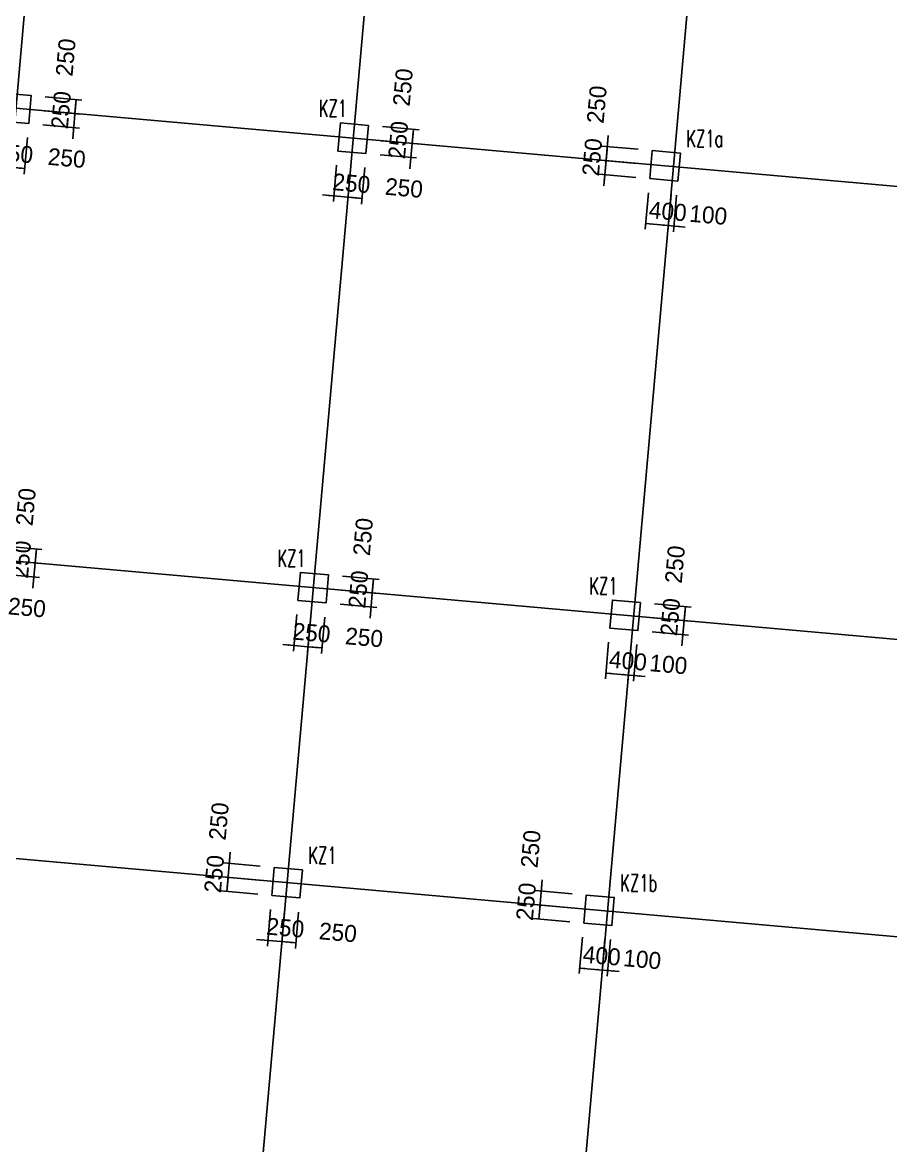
# Model space of a CAD drawing. Extents: x 387171 to 699106, y 11966 to 245688.
# Drawn here: x 574726 to 590112, y 56544 to 76455 of the extents above; entities that cross this region are included whole.
import ezdxf

# ---------------------------------------------------------------- set-up
doc = ezdxf.new("R2010")
doc.units = 0
doc.header["$LTSCALE"] = 100
doc.header["$MEASUREMENT"] = 0
for name, color, linetype in [('COLU', 7, 'Continuous'), ('DIM', 3, 'Continuous'), ('DOTE', 253, 'Continuous'), ('NUM', 7, 'Continuous')]:
    doc.layers.add(name, color=color, linetype=linetype)
doc.styles.get("Standard").update_dxf_attribs({"font": 'standard'})
doc.styles.add('tk', font='tk')
doc.dimstyles.get("Standard").update_dxf_attribs({"dimtxt": 300, "dimasz": 100, "dimexe": 100, "dimexo": 250, "dimgap": 100, "dimtad": 0, "dimtoh": 1, "dimdec": 0, "dimdsep": 46, "dimcen": 0.09, "dimclrt": 7, "dimadec": 0, "dimazin": 0, "dimtfac": 1, "dimtdec": 4, "dimtofl": 0, "dimtmove": 0, "dimatfit": 3, "dimfxl": 1, "dimtolj": 1, "dimtzin": 0, "dimarcsym": 0})

# ---------------------------------------------------------------- blocks, each defined once
blk = doc.blocks.new('*D4472')
at = {"layer": 'DIM', "color": 0, "linetype": 'ByBlock', "lineweight": -2}
for p, q in [((573860, 66466), (573802, 65819)), ((574109, 66444), (574051, 65797)), ((573811, 65918), (574060, 65896))]:
    blk.add_line(p, q, dxfattribs=at)
for points in [[(573811, 65918), (573912, 65926), (573909, 65893)], [(574060, 65896), (573959, 65888), (573962, 65922)]]:
    blk.add_solid(points, dxfattribs=at)
at = {"layer": 'DIM', "color": 7, "linetype": 'Continuous', "lineweight": -2, "insert": (574806, 66081), "char_height": 300, "width": 566.67, "attachment_point": 5, "rotation": 354.9316, "style": 'tk'}
blk.add_mtext('250', dxfattribs=at)
blk = doc.blocks.new('*D905')
at = {"layer": 'DIM', "color": 0, "linetype": 'ByBlock', "lineweight": -2}
for p, q in [((574402, 66920), (575049, 66863)), ((574910, 66423), (574967, 67071)), ((574380, 66671), (575027, 66613))]:
    blk.add_line(p, q, dxfattribs=at)
for points in [[(574950, 66871), (574942, 66972), (574975, 66969)], [(574928, 66622), (574935, 66521), (574902, 66524)]]:
    blk.add_solid(points, dxfattribs=at)
at = {"layer": 'DIM', "color": 7, "linetype": 'Continuous', "lineweight": -2, "insert": (574704, 66934), "char_height": 300, "width": 566.67, "attachment_point": 5, "rotation": 84.9316, "style": 'tk'}
blk.add_mtext('250', dxfattribs=at)
blk = doc.blocks.new('*D768')
at = {"layer": 'DIM', "color": 0, "linetype": 'ByBlock', "lineweight": -2}
for p, q in [((574424, 67169), (575071, 67112)), ((574950, 66871), (574972, 67120)), ((574402, 66920), (575049, 66863))]:
    blk.add_line(p, q, dxfattribs=at)
for points in [[(574972, 67120), (574979, 67019), (574946, 67022)], [(574950, 66871), (574942, 66972), (574975, 66969)]]:
    blk.add_solid(points, dxfattribs=at)
at = {"layer": 'DIM', "color": 7, "linetype": 'Continuous', "lineweight": -2, "insert": (574787, 67866), "char_height": 300, "width": 566.67, "attachment_point": 5, "rotation": 84.9316, "style": 'tk'}
blk.add_mtext('250', dxfattribs=at)
blk = doc.blocks.new('*D2792')
at = {"layer": 'DIM', "color": 0, "linetype": 'ByBlock', "lineweight": -2}
for p, q in [((585109, 74453), (585052, 73806)), ((585639, 74206), (584992, 74263)), ((585617, 73957), (584970, 74014))]:
    blk.add_line(p, q, dxfattribs=at)
for points in [[(585091, 74254), (585084, 74355), (585117, 74352)], [(585069, 74005), (585077, 73904), (585044, 73907)]]:
    blk.add_solid(points, dxfattribs=at)
at = {"layer": 'DIM', "color": 7, "linetype": 'Continuous', "lineweight": -2, "insert": (584907, 75000), "char_height": 300, "width": 566.67, "attachment_point": 5, "rotation": 84.9316, "style": 'tk'}
blk.add_mtext('250', dxfattribs=at)
blk = doc.blocks.new('*D2514')
at = {"layer": 'DIM', "color": 0, "linetype": 'ByBlock', "lineweight": -2}
for p, q in [((585087, 74204), (585030, 73557)), ((585617, 73957), (584970, 74014)), ((585595, 73708), (584948, 73765))]:
    blk.add_line(p, q, dxfattribs=at)
for points in [[(585069, 74005), (585062, 74106), (585095, 74103)], [(585047, 73756), (585055, 73655), (585022, 73658)]]:
    blk.add_solid(points, dxfattribs=at)
at = {"layer": 'DIM', "color": 7, "linetype": 'Continuous', "lineweight": -2, "insert": (584824, 74067), "char_height": 300, "width": 566.67, "attachment_point": 5, "rotation": 84.9316, "style": 'tk'}
blk.add_mtext('250', dxfattribs=at)
blk = doc.blocks.new('*D3375')
at = {"layer": 'DIM', "color": 0, "linetype": 'ByBlock', "lineweight": -2}
for p, q in [((585822, 73436), (585765, 72789)), ((586221, 73401), (586163, 72754)), ((585774, 72889), (586172, 72853))]:
    blk.add_line(p, q, dxfattribs=at)
for points in [[(585774, 72889), (585875, 72896), (585872, 72863)], [(586172, 72853), (586071, 72846), (586074, 72879)]]:
    blk.add_solid(points, dxfattribs=at)
at = {"layer": 'DIM', "color": 7, "linetype": 'Continuous', "lineweight": -2, "insert": (586164, 73105), "char_height": 300, "width": 576.67, "attachment_point": 5, "rotation": 354.9316, "style": 'tk'}
blk.add_mtext('400', dxfattribs=at)
blk = doc.blocks.new('*D3260')
at = {"layer": 'DIM', "color": 0, "linetype": 'ByBlock', "lineweight": -2}
for p, q in [((586221, 73401), (586163, 72754)), ((586320, 73392), (586263, 72745)), ((585973, 72871), (586471, 72827))]:
    blk.add_line(p, q, dxfattribs=at)
for points in [[(586172, 72853), (586071, 72846), (586074, 72879)], [(586272, 72844), (586373, 72852), (586370, 72819)]]:
    blk.add_solid(points, dxfattribs=at)
at = {"layer": 'DIM', "color": 7, "linetype": 'Continuous', "lineweight": -2, "insert": (586882, 73041), "char_height": 300, "width": 476.67, "attachment_point": 5, "rotation": 354.9316, "style": 'tk'}
blk.add_mtext('100', dxfattribs=at)
blk = doc.blocks.new('*D2398')
at = {"layer": 'DIM', "color": 0, "linetype": 'ByBlock', "lineweight": -2}
for p, q in [((574317, 74457), (574260, 73809)), ((574566, 74435), (574509, 73787)), ((574069, 73927), (574717, 73869))]:
    blk.add_line(p, q, dxfattribs=at)
for points in [[(574269, 73909), (574168, 73901), (574171, 73934)], [(574518, 73887), (574619, 73895), (574616, 73862)]]:
    blk.add_solid(points, dxfattribs=at)
at = {"layer": 'DIM', "color": 7, "linetype": 'Continuous', "lineweight": -2, "insert": (574580, 74132), "char_height": 300, "width": 566.67, "attachment_point": 5, "rotation": 354.9316, "style": 'tk'}
blk.add_mtext('250', dxfattribs=at)
blk = doc.blocks.new('*D3215')
at = {"layer": 'DIM', "color": 0, "linetype": 'ByBlock', "lineweight": -2}
for p, q in [((574566, 74435), (574509, 73787)), ((574815, 74413), (574758, 73765)), ((574518, 73887), (574767, 73865))]:
    blk.add_line(p, q, dxfattribs=at)
for points in [[(574518, 73887), (574619, 73895), (574616, 73862)], [(574767, 73865), (574666, 73857), (574669, 73890)]]:
    blk.add_solid(points, dxfattribs=at)
at = {"layer": 'DIM', "color": 7, "linetype": 'Continuous', "lineweight": -2, "insert": (575512, 74050), "char_height": 300, "width": 566.67, "attachment_point": 5, "rotation": 354.9316, "style": 'tk'}
blk.add_mtext('250', dxfattribs=at)
blk = doc.blocks.new('*D3165')
at = {"layer": 'DIM', "color": 0, "linetype": 'ByBlock', "lineweight": -2}
for p, q in [((575108, 74889), (575756, 74831)), ((575617, 74392), (575674, 75039)), ((575086, 74640), (575734, 74582))]:
    blk.add_line(p, q, dxfattribs=at)
for points in [[(575656, 74840), (575649, 74941), (575682, 74938)], [(575634, 74591), (575642, 74490), (575609, 74493)]]:
    blk.add_solid(points, dxfattribs=at)
at = {"layer": 'DIM', "color": 7, "linetype": 'Continuous', "lineweight": -2, "insert": (575411, 74902), "char_height": 300, "width": 566.67, "attachment_point": 5, "rotation": 84.9316, "style": 'tk'}
blk.add_mtext('250', dxfattribs=at)
blk = doc.blocks.new('*D2878')
at = {"layer": 'DIM', "color": 0, "linetype": 'ByBlock', "lineweight": -2}
for p, q in [((575131, 75138), (575778, 75080)), ((575656, 74840), (575678, 75089)), ((575108, 74889), (575756, 74831))]:
    blk.add_line(p, q, dxfattribs=at)
for points in [[(575678, 75089), (575686, 74988), (575653, 74991)], [(575656, 74840), (575649, 74941), (575682, 74938)]]:
    blk.add_solid(points, dxfattribs=at)
at = {"layer": 'DIM', "color": 7, "linetype": 'Continuous', "lineweight": -2, "insert": (575494, 75835), "char_height": 300, "width": 566.67, "attachment_point": 5, "rotation": 84.9316, "style": 'tk'}
blk.add_mtext('250', dxfattribs=at)
blk = doc.blocks.new('*D3656')
at = {"layer": 'DIM', "color": 0, "linetype": 'ByBlock', "lineweight": -2}
for p, q in [((580294, 73927), (580236, 73279)), ((580543, 73905), (580485, 73257)), ((580046, 73397), (580693, 73339))]:
    blk.add_line(p, q, dxfattribs=at)
for points in [[(580245, 73379), (580144, 73371), (580147, 73404)], [(580494, 73357), (580595, 73365), (580592, 73331)]]:
    blk.add_solid(points, dxfattribs=at)
at = {"layer": 'DIM', "color": 7, "linetype": 'Continuous', "lineweight": -2, "insert": (580556, 73602), "char_height": 300, "width": 566.67, "attachment_point": 5, "rotation": 354.9316, "style": 'tk'}
blk.add_mtext('250', dxfattribs=at)
blk = doc.blocks.new('*D3394')
at = {"layer": 'DIM', "color": 0, "linetype": 'ByBlock', "lineweight": -2}
for p, q in [((580543, 73905), (580485, 73257)), ((580792, 73883), (580734, 73235)), ((580494, 73357), (580743, 73335))]:
    blk.add_line(p, q, dxfattribs=at)
for points in [[(580494, 73357), (580595, 73365), (580592, 73331)], [(580743, 73335), (580642, 73327), (580645, 73360)]]:
    blk.add_solid(points, dxfattribs=at)
at = {"layer": 'DIM', "color": 7, "linetype": 'Continuous', "lineweight": -2, "insert": (581489, 73520), "char_height": 300, "width": 566.67, "attachment_point": 5, "rotation": 354.9316, "style": 'tk'}
blk.add_mtext('250', dxfattribs=at)
blk = doc.blocks.new('*D4509')
at = {"layer": 'DIM', "color": 0, "linetype": 'ByBlock', "lineweight": -2}
for p, q in [((581593, 73862), (581651, 74509)), ((581085, 74359), (581732, 74301)), ((581063, 74110), (581710, 74052))]:
    blk.add_line(p, q, dxfattribs=at)
for points in [[(581633, 74310), (581625, 74411), (581658, 74408)], [(581611, 74061), (581619, 73960), (581585, 73963)]]:
    blk.add_solid(points, dxfattribs=at)
at = {"layer": 'DIM', "color": 7, "linetype": 'Continuous', "lineweight": -2, "insert": (581387, 74372), "char_height": 300, "width": 566.67, "attachment_point": 5, "rotation": 84.9316, "style": 'tk'}
blk.add_mtext('250', dxfattribs=at)
blk = doc.blocks.new('*D4096')
at = {"layer": 'DIM', "color": 0, "linetype": 'ByBlock', "lineweight": -2}
for p, q in [((581107, 74608), (581755, 74550)), ((581633, 74310), (581655, 74559)), ((581085, 74359), (581732, 74301))]:
    blk.add_line(p, q, dxfattribs=at)
for points in [[(581655, 74559), (581663, 74458), (581630, 74461)], [(581633, 74310), (581625, 74411), (581658, 74408)]]:
    blk.add_solid(points, dxfattribs=at)
at = {"layer": 'DIM', "color": 7, "linetype": 'Continuous', "lineweight": -2, "insert": (581470, 75305), "char_height": 300, "width": 566.67, "attachment_point": 5, "rotation": 84.9316, "style": 'tk'}
blk.add_mtext('250', dxfattribs=at)
blk = doc.blocks.new('*D3721')
at = {"layer": 'DIM', "color": 0, "linetype": 'ByBlock', "lineweight": -2}
for p, q in [((579587, 65958), (579530, 65311)), ((579836, 65936), (579779, 65289)), ((579339, 65428), (579987, 65370))]:
    blk.add_line(p, q, dxfattribs=at)
for points in [[(579538, 65410), (579437, 65402), (579440, 65436)], [(579787, 65388), (579889, 65396), (579886, 65363)]]:
    blk.add_solid(points, dxfattribs=at)
at = {"layer": 'DIM', "color": 7, "linetype": 'Continuous', "lineweight": -2, "insert": (579850, 65634), "char_height": 300, "width": 566.67, "attachment_point": 5, "rotation": 354.9316, "style": 'tk'}
blk.add_mtext('250', dxfattribs=at)
blk = doc.blocks.new('*D4575')
at = {"layer": 'DIM', "color": 0, "linetype": 'ByBlock', "lineweight": -2}
for p, q in [((579836, 65936), (579779, 65289)), ((580085, 65914), (580028, 65266)), ((579787, 65388), (580037, 65366))]:
    blk.add_line(p, q, dxfattribs=at)
for points in [[(579787, 65388), (579889, 65396), (579886, 65363)], [(580037, 65366), (579935, 65358), (579938, 65391)]]:
    blk.add_solid(points, dxfattribs=at)
at = {"layer": 'DIM', "color": 7, "linetype": 'Continuous', "lineweight": -2, "insert": (580782, 65551), "char_height": 300, "width": 566.67, "attachment_point": 5, "rotation": 354.9316, "style": 'tk'}
blk.add_mtext('250', dxfattribs=at)
blk = doc.blocks.new('*D4429')
at = {"layer": 'DIM', "color": 0, "linetype": 'ByBlock', "lineweight": -2}
for p, q in [((580886, 65893), (580944, 66541)), ((580378, 66390), (581026, 66332)), ((580356, 66141), (581004, 66083))]:
    blk.add_line(p, q, dxfattribs=at)
for points in [[(580926, 66341), (580918, 66442), (580952, 66439)], [(580904, 66092), (580912, 65991), (580879, 65994)]]:
    blk.add_solid(points, dxfattribs=at)
at = {"layer": 'DIM', "color": 7, "linetype": 'Continuous', "lineweight": -2, "insert": (580681, 66403), "char_height": 300, "width": 566.67, "attachment_point": 5, "rotation": 84.9316, "style": 'tk'}
blk.add_mtext('250', dxfattribs=at)
blk = doc.blocks.new('*D602')
at = {"layer": 'DIM', "color": 0, "linetype": 'ByBlock', "lineweight": -2}
for p, q in [((580400, 66639), (581048, 66581)), ((580926, 66341), (580948, 66590)), ((580378, 66390), (581026, 66332))]:
    blk.add_line(p, q, dxfattribs=at)
for points in [[(580948, 66590), (580956, 66489), (580923, 66492)], [(580926, 66341), (580918, 66442), (580952, 66439)]]:
    blk.add_solid(points, dxfattribs=at)
at = {"layer": 'DIM', "color": 7, "linetype": 'Continuous', "lineweight": -2, "insert": (580763, 67336), "char_height": 300, "width": 566.67, "attachment_point": 5, "rotation": 84.9316, "style": 'tk'}
blk.add_mtext('250', dxfattribs=at)
blk = doc.blocks.new('*D180')
at = {"layer": 'DIM', "color": 0, "linetype": 'ByBlock', "lineweight": -2}
for p, q in [((585115, 65468), (585058, 64820)), ((585514, 65432), (585456, 64785)), ((585067, 64920), (585465, 64885))]:
    blk.add_line(p, q, dxfattribs=at)
for points in [[(585067, 64920), (585168, 64928), (585165, 64895)], [(585465, 64885), (585364, 64877), (585367, 64910)]]:
    blk.add_solid(points, dxfattribs=at)
at = {"layer": 'DIM', "color": 7, "linetype": 'Continuous', "lineweight": -2, "insert": (585458, 65136), "char_height": 300, "width": 576.67, "attachment_point": 5, "rotation": 354.9316, "style": 'tk'}
blk.add_mtext('400', dxfattribs=at)
blk = doc.blocks.new('*D127')
at = {"layer": 'DIM', "color": 0, "linetype": 'ByBlock', "lineweight": -2}
for p, q in [((585514, 65432), (585456, 64785)), ((585613, 65424), (585556, 64776)), ((585266, 64902), (585764, 64858))]:
    blk.add_line(p, q, dxfattribs=at)
for points in [[(585465, 64885), (585364, 64877), (585367, 64910)], [(585565, 64876), (585666, 64884), (585663, 64850)]]:
    blk.add_solid(points, dxfattribs=at)
at = {"layer": 'DIM', "color": 7, "linetype": 'Continuous', "lineweight": -2, "insert": (586175, 65073), "char_height": 300, "width": 476.67, "attachment_point": 5, "rotation": 354.9316, "style": 'tk'}
blk.add_mtext('100', dxfattribs=at)
blk = doc.blocks.new('*D1066')
at = {"layer": 'DIM', "color": 0, "linetype": 'ByBlock', "lineweight": -2}
for p, q in [((586415, 65403), (586472, 66050)), ((585907, 65900), (586554, 65842)), ((585884, 65651), (586532, 65593))]:
    blk.add_line(p, q, dxfattribs=at)
for points in [[(586454, 65851), (586447, 65952), (586480, 65949)], [(586432, 65602), (586440, 65501), (586407, 65504)]]:
    blk.add_solid(points, dxfattribs=at)
at = {"layer": 'DIM', "color": 7, "linetype": 'Continuous', "lineweight": -2, "insert": (586209, 65913), "char_height": 300, "width": 566.67, "attachment_point": 5, "rotation": 84.9316, "style": 'tk'}
blk.add_mtext('250', dxfattribs=at)
blk = doc.blocks.new('*D637')
at = {"layer": 'DIM', "color": 0, "linetype": 'ByBlock', "lineweight": -2}
for p, q in [((585929, 66149), (586576, 66091)), ((586454, 65851), (586477, 66100)), ((585907, 65900), (586554, 65842))]:
    blk.add_line(p, q, dxfattribs=at)
for points in [[(586454, 65851), (586447, 65952), (586480, 65949)], [(586477, 66100), (586484, 65999), (586451, 66002)]]:
    blk.add_solid(points, dxfattribs=at)
at = {"layer": 'DIM', "color": 7, "linetype": 'Continuous', "lineweight": -2, "insert": (586292, 66846), "char_height": 300, "width": 566.67, "attachment_point": 5, "rotation": 84.9316, "style": 'tk'}
blk.add_mtext('250', dxfattribs=at)
blk = doc.blocks.new('*D3282')
at = {"layer": 'DIM', "color": 0, "linetype": 'ByBlock', "lineweight": -2}
for p, q in [((583939, 61255), (583881, 60608)), ((584469, 61007), (583821, 61065)), ((584447, 60758), (583799, 60816))]:
    blk.add_line(p, q, dxfattribs=at)
for points in [[(583921, 61056), (583913, 61157), (583946, 61154)], [(583899, 60807), (583907, 60706), (583873, 60709)]]:
    blk.add_solid(points, dxfattribs=at)
at = {"layer": 'DIM', "color": 7, "linetype": 'Continuous', "lineweight": -2, "insert": (583736, 61802), "char_height": 300, "width": 566.67, "attachment_point": 5, "rotation": 84.9316, "style": 'tk'}
blk.add_mtext('250', dxfattribs=at)
blk = doc.blocks.new('*D4111')
at = {"layer": 'DIM', "color": 0, "linetype": 'ByBlock', "lineweight": -2}
for p, q in [((584447, 60758), (583799, 60816)), ((583899, 60807), (583877, 60558)), ((584425, 60509), (583777, 60567))]:
    blk.add_line(p, q, dxfattribs=at)
for points in [[(583899, 60807), (583907, 60706), (583873, 60709)], [(583877, 60558), (583869, 60659), (583902, 60656)]]:
    blk.add_solid(points, dxfattribs=at)
at = {"layer": 'DIM', "color": 7, "linetype": 'Continuous', "lineweight": -2, "insert": (583653, 60869), "char_height": 300, "width": 566.67, "attachment_point": 5, "rotation": 84.9316, "style": 'tk'}
blk.add_mtext('250', dxfattribs=at)
blk = doc.blocks.new('*D3974')
at = {"layer": 'DIM', "color": 0, "linetype": 'ByBlock', "lineweight": -2}
for p, q in [((584652, 60238), (584594, 59591)), ((585050, 60203), (584993, 59556)), ((584603, 59690), (585001, 59655))]:
    blk.add_line(p, q, dxfattribs=at)
for points in [[(584603, 59690), (584704, 59698), (584701, 59665)], [(585001, 59655), (584900, 59647), (584903, 59681)]]:
    blk.add_solid(points, dxfattribs=at)
at = {"layer": 'DIM', "color": 7, "linetype": 'Continuous', "lineweight": -2, "insert": (584994, 59907), "char_height": 300, "width": 576.67, "attachment_point": 5, "rotation": 354.9316, "style": 'tk'}
blk.add_mtext('400', dxfattribs=at)
blk = doc.blocks.new('*D3720')
at = {"layer": 'DIM', "color": 0, "linetype": 'ByBlock', "lineweight": -2}
for p, q in [((585050, 60203), (584993, 59556)), ((585150, 60194), (585092, 59547)), ((584802, 59673), (585300, 59629))]:
    blk.add_line(p, q, dxfattribs=at)
for points in [[(585001, 59655), (584900, 59647), (584903, 59681)], [(585101, 59646), (585202, 59654), (585199, 59621)]]:
    blk.add_solid(points, dxfattribs=at)
at = {"layer": 'DIM', "color": 7, "linetype": 'Continuous', "lineweight": -2, "insert": (585711, 59843), "char_height": 300, "width": 476.67, "attachment_point": 5, "rotation": 354.9316, "style": 'tk'}
blk.add_mtext('100', dxfattribs=at)
blk = doc.blocks.new('*D4484')
at = {"layer": 'DIM', "color": 0, "linetype": 'ByBlock', "lineweight": -2}
for p, q in [((578410, 61746), (578353, 61098)), ((578940, 61498), (578293, 61555)), ((578918, 61249), (578271, 61306))]:
    blk.add_line(p, q, dxfattribs=at)
for points in [[(578393, 61546), (578385, 61647), (578418, 61644)], [(578371, 61297), (578378, 61196), (578345, 61199)]]:
    blk.add_solid(points, dxfattribs=at)
at = {"layer": 'DIM', "color": 7, "linetype": 'Continuous', "lineweight": -2, "insert": (578208, 62292), "char_height": 300, "width": 566.67, "attachment_point": 5, "rotation": 84.9316, "style": 'tk'}
blk.add_mtext('250', dxfattribs=at)
blk = doc.blocks.new('*D4428')
at = {"layer": 'DIM', "color": 0, "linetype": 'ByBlock', "lineweight": -2}
for p, q in [((578918, 61249), (578271, 61306)), ((578371, 61297), (578348, 61048)), ((578896, 61000), (578249, 61057))]:
    blk.add_line(p, q, dxfattribs=at)
for points in [[(578348, 61048), (578341, 61149), (578374, 61146)], [(578371, 61297), (578378, 61196), (578345, 61199)]]:
    blk.add_solid(points, dxfattribs=at)
at = {"layer": 'DIM', "color": 7, "linetype": 'Continuous', "lineweight": -2, "insert": (578125, 61360), "char_height": 300, "width": 566.67, "attachment_point": 5, "rotation": 84.9316, "style": 'tk'}
blk.add_mtext('250', dxfattribs=at)
blk = doc.blocks.new('*D600')
at = {"layer": 'DIM', "color": 0, "linetype": 'ByBlock', "lineweight": -2}
for p, q in [((579123, 60729), (579066, 60081)), ((579372, 60707), (579315, 60059)), ((578875, 60198), (579523, 60141))]:
    blk.add_line(p, q, dxfattribs=at)
for points in [[(579075, 60181), (578974, 60173), (578977, 60206)], [(579324, 60159), (579425, 60166), (579422, 60133)]]:
    blk.add_solid(points, dxfattribs=at)
at = {"layer": 'DIM', "color": 7, "linetype": 'Continuous', "lineweight": -2, "insert": (579386, 60404), "char_height": 300, "width": 566.67, "attachment_point": 5, "rotation": 354.9316, "style": 'tk'}
blk.add_mtext('250', dxfattribs=at)
blk = doc.blocks.new('*D178')
at = {"layer": 'DIM', "color": 0, "linetype": 'ByBlock', "lineweight": -2}
for p, q in [((579372, 60707), (579315, 60059)), ((579621, 60684), (579564, 60037)), ((579324, 60159), (579573, 60137))]:
    blk.add_line(p, q, dxfattribs=at)
for points in [[(579324, 60159), (579425, 60166), (579422, 60133)], [(579573, 60137), (579472, 60129), (579475, 60162)]]:
    blk.add_solid(points, dxfattribs=at)
at = {"layer": 'DIM', "color": 7, "linetype": 'Continuous', "lineweight": -2, "insert": (580318, 60321), "char_height": 300, "width": 566.67, "attachment_point": 5, "rotation": 354.9316, "style": 'tk'}
blk.add_mtext('250', dxfattribs=at)

msp = doc.modelspace()

# ---------------------------------------------------------------- linework, layer by layer
at = {"layer": 'COLU'}
for points in [[(574339.3, 74705.9), (574837.4, 74661.7), (574881.6, 75159.8), (574383.5, 75203.9)], [(580315.9, 74175.8), (580813.9, 74131.7), (580858.1, 74629.7), (580360.1, 74673.9)], [(585844.2, 73685.5), (586342.2, 73641.3), (586386.4, 74139.4), (585888.4, 74183.6)], [(579609.1, 66207.1), (580107.2, 66162.9), (580151.3, 66661), (579653.3, 66705.2)], [(585137.4, 65716.8), (585635.5, 65672.6), (585679.6, 66170.7), (585181.6, 66214.8)], [(584673.6, 60487.3), (585171.7, 60443.2), (585215.8, 60941.2), (584717.8, 60985.4)]]:
    msp.add_lwpolyline(points, close=True, dxfattribs=at)
at = {"layer": 'COLU', "color": 30}
msp.add_lwpolyline([(579145.3, 60977.6), (579643.4, 60933.5), (579687.5, 61431.5), (579189.5, 61475.7)], close=True, dxfattribs=at)
at = {"layer": 'DOTE'}
for p, q in [((582327.4, 94025.7), (578097.3, 46331.5)), ((576271.3, 93659.3), (572120.8, 46861.6)), ((588027.2, 93771.2), (583775, 45828)), ((569231.6, 75409.9), (664009.5, 67003.9)), ((598855.8, 64751.1), (495312.2, 73934.5)), ((662839, 53805.8), (502916.7, 67989.4))]:
    msp.add_line(p, q, dxfattribs=at)

# ---------------------------------------------------------------- texts
at = {"layer": 'NUM', "color": 200, "width": 0.7}
for s, p in [('KZ1', (579979.5, 74780.2)), ('KZ1a', (586492.5, 74245.5)), ('KZ1', (579245.9, 66803.7)), ('KZ1', (584774.2, 66313.4)), ('KZ1', (579793.6, 61537.6))]:
    msp.add_text(s, height=300, dxfattribs=at).set_placement(p)
at = {"layer": 'NUM', "color": 30, "width": 0.7}
msp.add_text('KZ1b', height=300, dxfattribs=at).set_placement((585321.9, 61047.3))

# ---------------------------------------------------------------- dimensions: what is measured, and where the dimension line sits
at = {"layer": 'DIM', "color": 200}
for p1, p2, picture, middle in [((574859.5, 74910.7), (574881.6, 75159.8), '*D2878', (575448.7, 75328.4)), ((580836, 74380.7), (580858.1, 74629.7), '*D4096', (581425.2, 74798.3)), ((585888.4, 74183.6), (585866.3, 73934.5), '*D2792', (584861.7, 74493.5)), ((574837.4, 74661.7), (574859.5, 74910.7), '*D3165', (575366, 74395.9)), ((574339.3, 74705.9), (574588.4, 74683.8), '*D2398', (574073.5, 74177.3)), ((574588.4, 74683.8), (574837.4, 74661.7), '*D3215', (575006, 74094.6)), ((580813.9, 74131.7), (580836, 74380.7), '*D4509', (581342.5, 73865.8)), ((585866.3, 73934.5), (585844.2, 73685.5), '*D2514', (584779, 73561.1)), ((580315.9, 74175.8), (580564.9, 74153.7), '*D3656', (580050.1, 73647.2)), ((580564.9, 74153.7), (580813.9, 74131.7), '*D3394', (580982.6, 73564.5)), ((585844.2, 73685.5), (586242.6, 73650.2), '*D3375', (585578.4, 73156.9)), ((586242.6, 73650.2), (586342.2, 73641.3), '*D3260', (586494.8, 73075.7)), ((574152.7, 66942), (574174.8, 67191), '*D768', (574741.9, 67359.7)), ((580129.3, 66412), (580151.3, 66661), '*D602', (580718.5, 66829.6)), ((574130.6, 66693), (574152.7, 66942), '*D905', (574659.2, 66427.2)), ((585657.6, 65921.6), (585679.6, 66170.7), '*D637', (586246.8, 66339.3)), ((573881.6, 66715.1), (574130.6, 66693), '*D4472', (574299.3, 66125.9)), ((580107.2, 66162.9), (580129.3, 66412), '*D4429', (580635.8, 65897.1)), ((579609.1, 66207.1), (579858.2, 66185), '*D3721', (579343.3, 65678.5)), ((579858.2, 66185), (580107.2, 66162.9), '*D4575', (580275.8, 65595.8)), ((585635.5, 65672.6), (585657.6, 65921.6), '*D1066', (586164.1, 65406.8)), ((585137.4, 65716.8), (585535.9, 65681.5), '*D180', (584871.6, 65188.2)), ((585535.9, 65681.5), (585635.5, 65672.6), '*D127', (585788, 65106.9)), ((579189.5, 61475.7), (579167.4, 61226.7), '*D4484', (578162.9, 61785.7)), ((584717.8, 60985.4), (584695.7, 60736.3), '*D3282', (583691.2, 61295.4)), ((579167.4, 61226.7), (579145.3, 60977.6), '*D4428', (578080.2, 60853.2)), ((584695.7, 60736.3), (584673.6, 60487.3), '*D4111', (583608.5, 60362.9)), ((579145.3, 60977.6), (579394.3, 60955.6), '*D600', (578879.5, 60449.1)), ((579394.3, 60955.6), (579643.4, 60933.5), '*D178', (579812, 60366.3)), ((584673.6, 60487.3), (585072.1, 60452), '*D3974', (584407.8, 59958.7)), ((585072.1, 60452), (585171.7, 60443.2), '*D3720', (585324.2, 59877.5))]:
    dim = msp.add_aligned_dim(p1=p1, p2=p2, distance=-800, dimstyle='Standard', dxfattribs=at)
    dim.commit()
    dim.dimension.update_dxf_attribs({"geometry": picture, "text_midpoint": middle})

doc.saveas('drawing.dxf')
